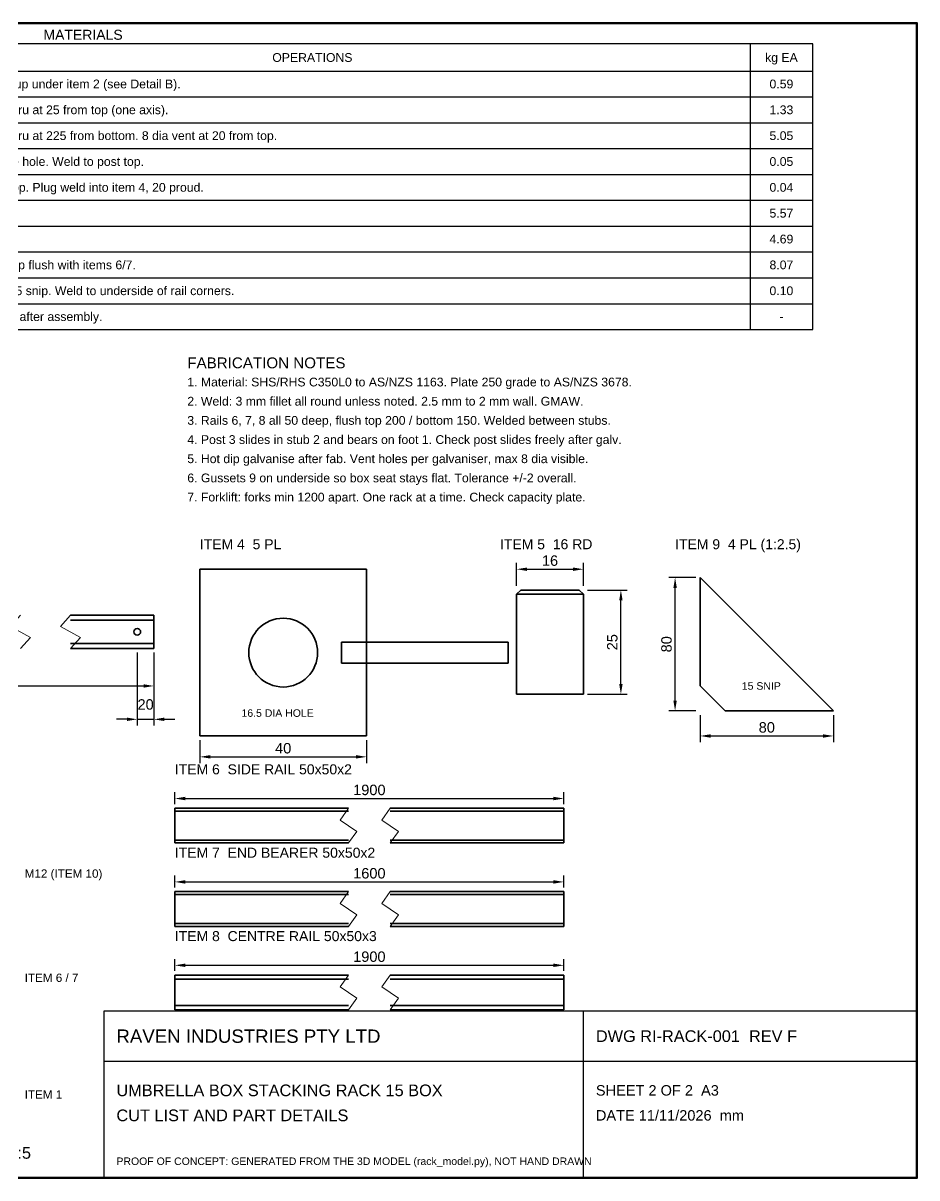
# Model space of a CAD drawing. Header units: millimetres. Extents: x 10 to 410, y 10 to 287.
# Drawn here: x 195.6 to 410, y 10 to 287 of the extents above; entities that cross this region are included whole.
import ezdxf
from ezdxf.enums import TextEntityAlignment as Align

# ---------------------------------------------------------------- set-up
doc = ezdxf.new("R2010")
doc.units = ezdxf.units.MM
for name, color, linetype, lineweight in [('BORDER', 7, 'CONTINUOUS', 50), ('DIM', 7, 'CONTINUOUS', 13), ('OUTLINE', 7, 'CONTINUOUS', 35), ('TABLE', 7, 'CONTINUOUS', 25), ('TEXT', 7, 'CONTINUOUS', 13), ('THIN', 7, 'CONTINUOUS', 18)]:
    doc.layers.add(name, color=color, linetype=linetype, lineweight=lineweight)
doc.styles.add('RACK', font='arial.ttf')
doc.dimstyles.new('RACK', dxfattribs={"dimtxt": 2.5, "dimasz": 2.5, "dimexe": 1.5, "dimexo": 1, "dimgap": 0.8, "dimtad": 1, "dimdec": 0, "dimlfac": 20, "dimdsep": 46, "dimtxsty": 'RACK', "dimcen": 2.5, "dimazin": 3, "dimtfac": 0.5, "dimtmove": 2, "dimatfit": 3})

msp = doc.modelspace()

# ---------------------------------------------------------------- linework, layer by layer
at = {"layer": 'BORDER'}
msp.add_lwpolyline([(10, 10), (410, 10), (410, 287), (10, 287)], close=True, dxfattribs=at)
at = {"layer": 'OUTLINE'}
for p, q in [((238, 156), (238, 116)), ((278, 156), (238, 156)), ((278, 116), (278, 156)), ((390, 122), (358, 154)), ((358, 154), (358, 128)), ((315, 151), (314, 150)), ((314, 150), (314, 126)), ((330, 150), (329, 151)), ((330, 126), (330, 150)), ((207, 145), (227, 145)), ((207, 143.8), (227, 143.8)), ((227, 143.8), (227, 138.2)), ((272, 133.5), (272, 138.5)), ((272, 138.5), (312, 138.5)), ((312, 133.5), (312, 138.5)), ((207, 138.2), (227, 138.2)), ((207, 137), (227, 137)), ((272, 133.5), (312, 133.5)), ((358, 128), (364, 122)), ((364, 122), (390, 122)), ((238, 116), (278, 116)), ((232, 98.667), (273.667, 98.667)), ((232, 98), (232, 91)), ((232, 98), (273.667, 98)), ((283.667, 98.667), (325.333, 98.667)), ((283.667, 98), (325.333, 98)), ((325.333, 98), (325.333, 91)), ((232, 91), (273.667, 91)), ((232, 90.333), (273.667, 90.333)), ((283.667, 91), (325.333, 91)), ((283.667, 90.333), (325.333, 90.333)), ((232, 78.667), (273.667, 78.667)), ((232, 78), (232, 71)), ((232, 78), (273.667, 78)), ((283.667, 78.667), (325.333, 78.667)), ((283.667, 78), (325.333, 78)), ((325.333, 78), (325.333, 71)), ((232, 71), (273.667, 71)), ((232, 70.333), (273.667, 70.333)), ((283.667, 71), (325.333, 71)), ((283.667, 70.333), (325.333, 70.333)), ((232, 58.667), (273.667, 58.667)), ((283.667, 58.667), (325.333, 58.667)), ((232, 57.667), (232, 51.333)), ((232, 57.667), (273.667, 57.667)), ((283.667, 57.667), (325.333, 57.667)), ((325.333, 57.667), (325.333, 51.333)), ((232, 51.333), (273.667, 51.333)), ((232, 50.333), (273.667, 50.333)), ((283.667, 51.333), (325.333, 51.333)), ((283.667, 50.333), (325.333, 50.333))]:
    msp.add_line(p, q, dxfattribs=at)
for points in [[(314, 150), (314.5, 150), (315, 150), (315.5, 150), (316, 150), (316.5, 150), (317, 150), (317.5, 150), (318, 150), (318.5, 150), (319, 150), (319.5, 150), (320, 150), (320.5, 150), (321, 150), (321.5, 150), (322, 150), (322.5, 150), (323, 150), (323.5, 150), (324, 150), (324.5, 150), (325, 150), (325.5, 150), (326, 150), (326.5, 150), (327, 150), (327.5, 150), (328, 150), (328.5, 150), (329, 150), (329.5, 150), (330, 150)], [(315, 151), (315.438, 151), (315.875, 151), (316.312, 151), (316.75, 151), (317.188, 151), (317.625, 151), (318.062, 151), (318.5, 151), (318.938, 151), (319.375, 151), (319.812, 151), (320.25, 151), (320.688, 151), (321.125, 151), (321.562, 151), (322, 151), (322.438, 151), (322.875, 151), (323.312, 151), (323.75, 151), (324.188, 151), (324.625, 151), (325.062, 151), (325.5, 151), (325.938, 151), (326.375, 151), (326.812, 151), (327.25, 151), (327.688, 151), (328.125, 151), (328.562, 151), (329, 151)], [(227, 143.8), (227, 143.838), (227, 143.875), (227, 143.913), (227, 143.95), (227, 143.988), (227, 144.025), (227, 144.063), (227, 144.1), (227, 144.138), (227, 144.175), (227, 144.213), (227, 144.25), (227, 144.288), (227, 144.325), (227, 144.363), (227, 144.4), (227, 144.438), (227, 144.475), (227, 144.513), (227, 144.55), (227, 144.588), (227, 144.625), (227, 144.663), (227, 144.7), (227, 144.738), (227, 144.775), (227, 144.813), (227, 144.85), (227, 144.888), (227, 144.925), (227, 144.963), (227, 145)], [(227, 138.2), (227, 138.163), (227, 138.125), (227, 138.088), (227, 138.05), (227, 138.013), (227, 137.975), (227, 137.938), (227, 137.9), (227, 137.863), (227, 137.825), (227, 137.788), (227, 137.75), (227, 137.713), (227, 137.675), (227, 137.638), (227, 137.6), (227, 137.563), (227, 137.525), (227, 137.488), (227, 137.45), (227, 137.413), (227, 137.375), (227, 137.338), (227, 137.3), (227, 137.263), (227, 137.225), (227, 137.188), (227, 137.15), (227, 137.113), (227, 137.075), (227, 137.038), (227, 137)], [(314, 126), (314.5, 126), (315, 126), (315.5, 126), (316, 126), (316.5, 126), (317, 126), (317.5, 126), (318, 126), (318.5, 126), (319, 126), (319.5, 126), (320, 126), (320.5, 126), (321, 126), (321.5, 126), (322, 126), (322.5, 126), (323, 126), (323.5, 126), (324, 126), (324.5, 126), (325, 126), (325.5, 126), (326, 126), (326.5, 126), (327, 126), (327.5, 126), (328, 126), (328.5, 126), (329, 126), (329.5, 126), (330, 126)], [(232, 98), (232, 98.021), (232, 98.042), (232, 98.062), (232, 98.083), (232, 98.104), (232, 98.125), (232, 98.146), (232, 98.167), (232, 98.188), (232, 98.208), (232, 98.229), (232, 98.25), (232, 98.271), (232, 98.292), (232, 98.312), (232, 98.333), (232, 98.354), (232, 98.375), (232, 98.396), (232, 98.417), (232, 98.438), (232, 98.458), (232, 98.479), (232, 98.5), (232, 98.521), (232, 98.542), (232, 98.562), (232, 98.583), (232, 98.604), (232, 98.625), (232, 98.646), (232, 98.667)], [(325.333, 98), (325.333, 98.021), (325.333, 98.042), (325.333, 98.062), (325.333, 98.083), (325.333, 98.104), (325.333, 98.125), (325.333, 98.146), (325.333, 98.167), (325.333, 98.188), (325.333, 98.208), (325.333, 98.229), (325.333, 98.25), (325.333, 98.271), (325.333, 98.292), (325.333, 98.312), (325.333, 98.333), (325.333, 98.354), (325.333, 98.375), (325.333, 98.396), (325.333, 98.417), (325.333, 98.438), (325.333, 98.458), (325.333, 98.479), (325.333, 98.5), (325.333, 98.521), (325.333, 98.542), (325.333, 98.562), (325.333, 98.583), (325.333, 98.604), (325.333, 98.625), (325.333, 98.646), (325.333, 98.667)], [(232, 91), (232, 90.979), (232, 90.958), (232, 90.938), (232, 90.917), (232, 90.896), (232, 90.875), (232, 90.854), (232, 90.833), (232, 90.812), (232, 90.792), (232, 90.771), (232, 90.75), (232, 90.729), (232, 90.708), (232, 90.688), (232, 90.667), (232, 90.646), (232, 90.625), (232, 90.604), (232, 90.583), (232, 90.562), (232, 90.542), (232, 90.521), (232, 90.5), (232, 90.479), (232, 90.458), (232, 90.438), (232, 90.417), (232, 90.396), (232, 90.375), (232, 90.354), (232, 90.333)], [(325.333, 91), (325.333, 90.979), (325.333, 90.958), (325.333, 90.938), (325.333, 90.917), (325.333, 90.896), (325.333, 90.875), (325.333, 90.854), (325.333, 90.833), (325.333, 90.812), (325.333, 90.792), (325.333, 90.771), (325.333, 90.75), (325.333, 90.729), (325.333, 90.708), (325.333, 90.688), (325.333, 90.667), (325.333, 90.646), (325.333, 90.625), (325.333, 90.604), (325.333, 90.583), (325.333, 90.562), (325.333, 90.542), (325.333, 90.521), (325.333, 90.5), (325.333, 90.479), (325.333, 90.458), (325.333, 90.438), (325.333, 90.417), (325.333, 90.396), (325.333, 90.375), (325.333, 90.354), (325.333, 90.333)], [(232, 78.667), (232, 78.646), (232, 78.625), (232, 78.604), (232, 78.583), (232, 78.562), (232, 78.542), (232, 78.521), (232, 78.5), (232, 78.479), (232, 78.458), (232, 78.438), (232, 78.417), (232, 78.396), (232, 78.375), (232, 78.354), (232, 78.333), (232, 78.312), (232, 78.292), (232, 78.271), (232, 78.25), (232, 78.229), (232, 78.208), (232, 78.188), (232, 78.167), (232, 78.146), (232, 78.125), (232, 78.104), (232, 78.083), (232, 78.062), (232, 78.042), (232, 78.021), (232, 78)], [(325.333, 78.667), (325.333, 78.646), (325.333, 78.625), (325.333, 78.604), (325.333, 78.583), (325.333, 78.562), (325.333, 78.542), (325.333, 78.521), (325.333, 78.5), (325.333, 78.479), (325.333, 78.458), (325.333, 78.438), (325.333, 78.417), (325.333, 78.396), (325.333, 78.375), (325.333, 78.354), (325.333, 78.333), (325.333, 78.312), (325.333, 78.292), (325.333, 78.271), (325.333, 78.25), (325.333, 78.229), (325.333, 78.208), (325.333, 78.188), (325.333, 78.167), (325.333, 78.146), (325.333, 78.125), (325.333, 78.104), (325.333, 78.083), (325.333, 78.062), (325.333, 78.042), (325.333, 78.021), (325.333, 78)], [(232, 71), (232, 70.979), (232, 70.958), (232, 70.938), (232, 70.917), (232, 70.896), (232, 70.875), (232, 70.854), (232, 70.833), (232, 70.812), (232, 70.792), (232, 70.771), (232, 70.75), (232, 70.729), (232, 70.708), (232, 70.688), (232, 70.667), (232, 70.646), (232, 70.625), (232, 70.604), (232, 70.583), (232, 70.562), (232, 70.542), (232, 70.521), (232, 70.5), (232, 70.479), (232, 70.458), (232, 70.438), (232, 70.417), (232, 70.396), (232, 70.375), (232, 70.354), (232, 70.333)], [(325.333, 71), (325.333, 70.979), (325.333, 70.958), (325.333, 70.938), (325.333, 70.917), (325.333, 70.896), (325.333, 70.875), (325.333, 70.854), (325.333, 70.833), (325.333, 70.812), (325.333, 70.792), (325.333, 70.771), (325.333, 70.75), (325.333, 70.729), (325.333, 70.708), (325.333, 70.688), (325.333, 70.667), (325.333, 70.646), (325.333, 70.625), (325.333, 70.604), (325.333, 70.583), (325.333, 70.562), (325.333, 70.542), (325.333, 70.521), (325.333, 70.5), (325.333, 70.479), (325.333, 70.458), (325.333, 70.438), (325.333, 70.417), (325.333, 70.396), (325.333, 70.375), (325.333, 70.354), (325.333, 70.333)], [(232, 57.667), (232, 57.698), (232, 57.729), (232, 57.76), (232, 57.792), (232, 57.823), (232, 57.854), (232, 57.885), (232, 57.917), (232, 57.948), (232, 57.979), (232, 58.01), (232, 58.042), (232, 58.073), (232, 58.104), (232, 58.135), (232, 58.167), (232, 58.198), (232, 58.229), (232, 58.26), (232, 58.292), (232, 58.323), (232, 58.354), (232, 58.385), (232, 58.417), (232, 58.448), (232, 58.479), (232, 58.51), (232, 58.542), (232, 58.573), (232, 58.604), (232, 58.635), (232, 58.667)], [(325.333, 57.667), (325.333, 57.698), (325.333, 57.729), (325.333, 57.76), (325.333, 57.792), (325.333, 57.823), (325.333, 57.854), (325.333, 57.885), (325.333, 57.917), (325.333, 57.948), (325.333, 57.979), (325.333, 58.01), (325.333, 58.042), (325.333, 58.073), (325.333, 58.104), (325.333, 58.135), (325.333, 58.167), (325.333, 58.198), (325.333, 58.229), (325.333, 58.26), (325.333, 58.292), (325.333, 58.323), (325.333, 58.354), (325.333, 58.385), (325.333, 58.417), (325.333, 58.448), (325.333, 58.479), (325.333, 58.51), (325.333, 58.542), (325.333, 58.573), (325.333, 58.604), (325.333, 58.635), (325.333, 58.667)], [(232, 51.333), (232, 51.302), (232, 51.271), (232, 51.24), (232, 51.208), (232, 51.177), (232, 51.146), (232, 51.115), (232, 51.083), (232, 51.052), (232, 51.021), (232, 50.99), (232, 50.958), (232, 50.927), (232, 50.896), (232, 50.865), (232, 50.833), (232, 50.802), (232, 50.771), (232, 50.74), (232, 50.708), (232, 50.677), (232, 50.646), (232, 50.615), (232, 50.583), (232, 50.552), (232, 50.521), (232, 50.49), (232, 50.458), (232, 50.427), (232, 50.396), (232, 50.365), (232, 50.333)], [(325.333, 51.333), (325.333, 51.302), (325.333, 51.271), (325.333, 51.24), (325.333, 51.208), (325.333, 51.177), (325.333, 51.146), (325.333, 51.115), (325.333, 51.083), (325.333, 51.052), (325.333, 51.021), (325.333, 50.99), (325.333, 50.958), (325.333, 50.927), (325.333, 50.896), (325.333, 50.865), (325.333, 50.833), (325.333, 50.802), (325.333, 50.771), (325.333, 50.74), (325.333, 50.708), (325.333, 50.677), (325.333, 50.646), (325.333, 50.615), (325.333, 50.583), (325.333, 50.552), (325.333, 50.521), (325.333, 50.49), (325.333, 50.458), (325.333, 50.427), (325.333, 50.396), (325.333, 50.365), (325.333, 50.333)]]:
    msp.add_lwpolyline(points, dxfattribs=at)
for centre, radius in [((258, 136), 8.25), ((223, 141), 0.8)]:
    msp.add_circle(centre, radius, dxfattribs=at)
at = {"layer": 'TABLE'}
for p, q in [((370, 282), (370, 213.5)), ((15, 275.5), (385, 275.5)), ((15, 269.3), (385, 269.3)), ((15, 263.1), (385, 263.1)), ((15, 256.9), (385, 256.9)), ((15, 250.7), (385, 250.7)), ((15, 244.5), (385, 244.5)), ((15, 238.3), (385, 238.3)), ((15, 232.1), (385, 232.1)), ((15, 225.9), (385, 225.9)), ((15, 219.7), (385, 219.7)), ((330, 10), (330, 50)), ((215, 38), (410, 38))]:
    msp.add_line(p, q, dxfattribs=at)
for points in [[(15, 213.5), (385, 213.5), (385, 282), (15, 282)], [(215, 10), (410, 10), (410, 50), (215, 50)]]:
    msp.add_lwpolyline(points, close=True, dxfattribs=at)
at = {"layer": 'THIN'}
for points in [[(195, 137), (197.4, 139.64), (192.6, 142.28), (195, 145)], [(207, 137), (209.4, 139.64), (204.6, 142.28), (207, 145)], [(273.667, 90.333), (275.667, 93.083), (271.667, 95.833), (273.667, 98.667)], [(283.667, 90.333), (285.667, 93.083), (281.667, 95.833), (283.667, 98.667)], [(273.667, 70.333), (275.667, 73.083), (271.667, 75.833), (273.667, 78.667)], [(283.667, 70.333), (285.667, 73.083), (281.667, 75.833), (283.667, 78.667)], [(273.667, 50.333), (275.667, 53.083), (271.667, 55.833), (273.667, 58.667)], [(283.667, 50.333), (285.667, 53.083), (281.667, 55.833), (283.667, 58.667)]]:
    msp.add_lwpolyline(points, dxfattribs=at)

# ---------------------------------------------------------------- texts
at = {"layer": 'TEXT', "style": 'RACK'}
for s, height, p in [('MATERIALS', 2.4, (210, 284.2)), ('OPERATIONS', 2.1, (265, 278.75)), ('kg EA', 2.1, (377.5, 278.75)), ('0.59', 2.1, (377.5, 272.4)), ('1.33', 2.1, (377.5, 266.2)), ('5.05', 2.1, (377.5, 260)), ('0.05', 2.1, (377.5, 253.8)), ('0.04', 2.1, (377.5, 247.6)), ('5.57', 2.1, (377.5, 241.4)), ('4.69', 2.1, (377.5, 235.2)), ('8.07', 2.1, (377.5, 229)), ('0.10', 2.1, (377.5, 222.8)), ('-', 2.1, (377.5, 216.6)), ('DETAIL B  CORNER 1:5', 2.8, (176, 16))]:
    msp.add_text(s, height=height, dxfattribs=at).set_placement(p, align=Align.MIDDLE_CENTER)
for s, height, p in [('Purchased. Weld flange-up under item 2 (see Detail B).', 2.1, (161.5, 272.4)), ('Square cut. Drill 13 dia thru at 25 from top (one axis).', 2.1, (161.5, 266.2)), ('Square cut. Drill 13 dia thru at 225 from bottom. 8 dia vent at 20 from top.', 2.1, (161.5, 260)), ('Laser cut, 16.5 dia centre hole. Weld to post top.', 2.1, (161.5, 253.8)), ('Saw cut, chamfer 1x45 top. Plug weld into item 4, 20 proud.', 2.1, (161.5, 247.6)), ('Square cut both ends. Top flush with items 6/7.', 2.1, (161.5, 229)), ('Laser cut right triangle, 15 snip. Weld to underside of rail corners.', 2.1, (161.5, 222.8)), ('Fit through items 2 and 3 after assembly.', 2.1, (161.5, 216.6)), ('FABRICATION NOTES', 2.6, (235, 205.5)), ('1. Material: SHS/RHS C350L0 to AS/NZS 1163. Plate 250 grade to AS/NZS 3678.', 2.1, (235, 200.9)), ('2. Weld: 3 mm fillet all round unless noted. 2.5 mm to 2 mm wall. GMAW.', 2.1, (235, 196.3)), ('3. Rails 6, 7, 8 all 50 deep, flush top 200 / bottom 150. Welded between stubs.', 2.1, (235, 191.7)), ('4. Post 3 slides in stub 2 and bears on foot 1. Check post slides freely after galv.', 2.1, (235, 187.1)), ('5. Hot dip galvanise after fab. Vent holes per galvaniser, max 8 dia visible.', 2.1, (235, 182.5)), ('6. Gussets 9 on underside so box seat stays flat. Tolerance +/-2 overall.', 2.1, (235, 177.9)), ('7. Forklift: forks min 1200 apart. One rack at a time. Check capacity plate.', 2.1, (235, 173.3)), ('ITEM 4  5 PL', 2.4, (238, 162)), ('ITEM 5  16 RD', 2.4, (310, 162)), ('ITEM 9  4 PL (1:2.5)', 2.4, (352, 162)), ('15 SNIP', 1.8, (368, 128)), ('16.5 DIA HOLE', 1.8, (248, 121.5)), ('ITEM 6  SIDE RAIL 50x50x2', 2.4, (232, 108)), ('ITEM 7  END BEARER 50x50x2', 2.4, (232, 88)), ('M12 (ITEM 10)', 2, (196, 83)), ('ITEM 8  CENTRE RAIL 50x50x3', 2.4, (232, 68)), ('ITEM 6 / 7', 2, (196, 58)), ('RAVEN INDUSTRIES PTY LTD', 3.2, (218, 44)), ('DWG RI-RACK-001  REV F', 2.8, (333, 44)), ('ITEM 1', 2, (196, 30)), ('UMBRELLA BOX STACKING RACK 15 BOX', 2.8, (218, 31)), ('SHEET 2 OF 2  A3', 2.5, (333, 31)), ('CUT LIST AND PART DETAILS', 2.8, (218, 25)), ('DATE 11/11/2026  mm', 2.5, (333, 25)), ('PROOF OF CONCEPT: GENERATED FROM THE 3D MODEL (rack_model.py), NOT HAND DRAWN', 1.8, (218, 14))]:
    msp.add_text(s, height=height, dxfattribs=at).set_placement(p, align=Align.MIDDLE_LEFT)

# ---------------------------------------------------------------- dimensions: what is measured, and where the dimension line sits
at = {"layer": 'DIM'}
for base, p1, p2, text in [((314, 156), (314, 151), (330, 151), '16'), ((135, 128), (135, 137), (227, 137), '1530'), ((223, 120), (223, 137), (227, 137), '20'), ((358, 116), (358, 122), (390, 122), '80'), ((238, 111), (238, 116), (278, 116), '40'), ((232, 101), (232, 98.667), (325.333, 98.667), '1900'), ((232, 81), (232, 78.667), (325.333, 78.667), '1600'), ((232, 61), (232, 58.667), (325.333, 58.667), '1900')]:
    msp.add_linear_dim(base=base, p1=p1, p2=p2, text=text, dimstyle='RACK', dxfattribs=at).render()
for base, p1, p2, text in [((352, 122), (358, 122), (358, 154), '80'), ((339, 126), (330, 126), (330, 151), '25')]:
    msp.add_linear_dim(base=base, p1=p1, p2=p2, angle=90, text=text, dimstyle='RACK', dxfattribs=at).render()

doc.saveas('drawing.dxf')
